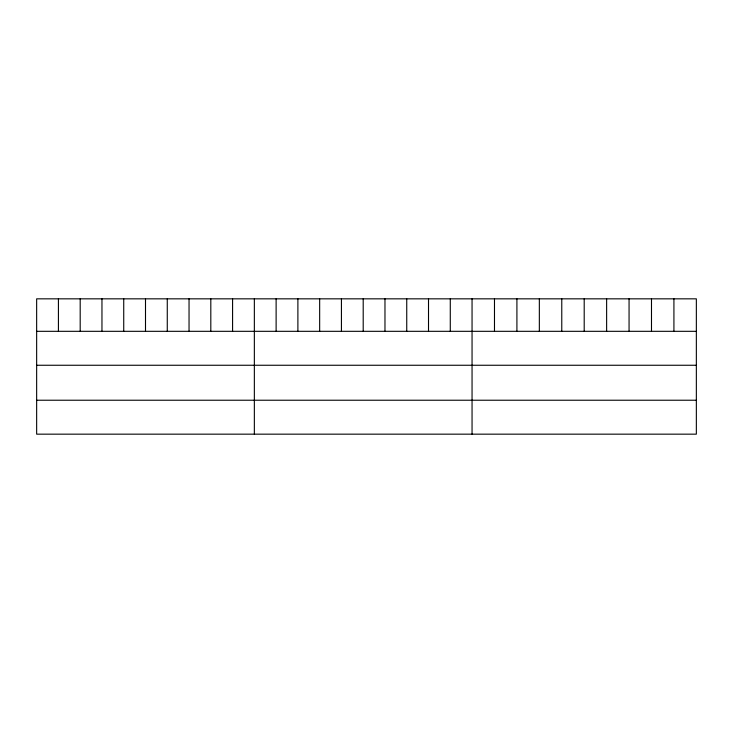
<?xml version="1.0" encoding="UTF-8"?>
<svg xmlns="http://www.w3.org/2000/svg" width="733" height="733" viewBox="0 0 733 733"><rect width="100%" height="100%" fill="white"/><g stroke="black" fill="none" stroke-linecap="round" stroke-linejoin="round"><path stroke-width="1.1" d="M696.35 331.316L696.35 434.165L36.65 434.165L36.65 298.835L696.35 298.835L696.35 331.316L36.65 331.316M36.65 365.254L696.35 365.254M36.65 400.227L696.35 400.227M673.92 298.835L673.92 331.316M651.49 298.835L651.49 331.316M629.061 298.835L629.061 331.316M606.631 298.835L606.631 331.316M584.201 298.835L584.201 331.316M561.771 298.835L561.771 331.316M539.341 298.835L539.341 331.316M516.912 298.835L516.912 331.316M494.482 298.835L494.482 331.316M472.052 298.835L472.052 434.165M450.282 298.835L450.282 331.316M428.512 298.835L428.512 331.316M406.742 298.835L406.742 331.316M384.972 298.835L384.972 331.316M363.202 298.835L363.202 331.316M341.431 298.835L341.431 331.316M319.661 298.835L319.661 331.316M297.891 298.835L297.891 331.316M276.121 298.835L276.121 331.316M254.351 298.835L254.351 434.165M232.581 298.835L232.581 331.316M210.811 298.835L210.811 331.316M189.041 298.835L189.041 331.316M167.271 298.835L167.271 331.316M145.501 298.835L145.501 331.316M123.73 298.835L123.73 331.316M101.96 298.835L101.96 331.316M80.19 298.835L80.19 331.316M58.42 298.835L58.42 331.316"/></g></svg>
